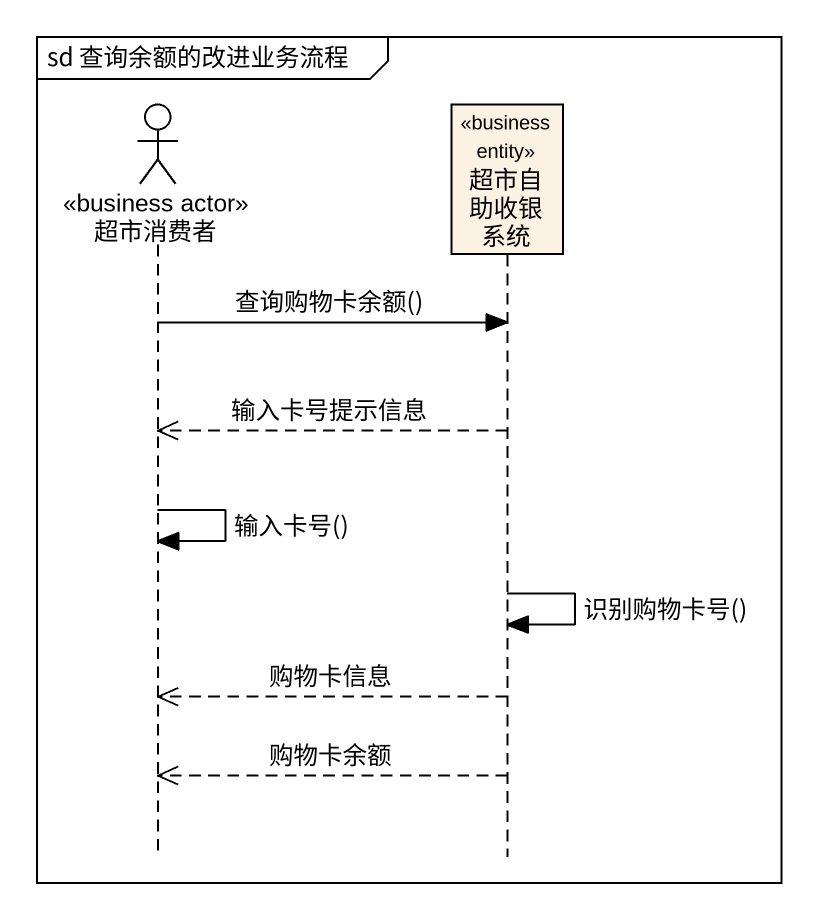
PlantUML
@startuml
mainframe sd 查询余额的改进业务流程
hide footbox
actor 超市消费者 <<business actor>>
participant 超市自助收银系统 <<business entity>>

超市消费者 -> 超市自助收银系统 : 查询购物卡余额()
超市自助收银系统 -->> 超市消费者 : 输入卡号提示信息
超市消费者 -> 超市消费者 : 输入卡号()
超市自助收银系统 -> 超市自助收银系统 : 识别购物卡号()
超市自助收银系统 -->> 超市消费者 : 购物卡信息
超市自助收银系统 -->> 超市消费者 : 购物卡余额
@enduml
